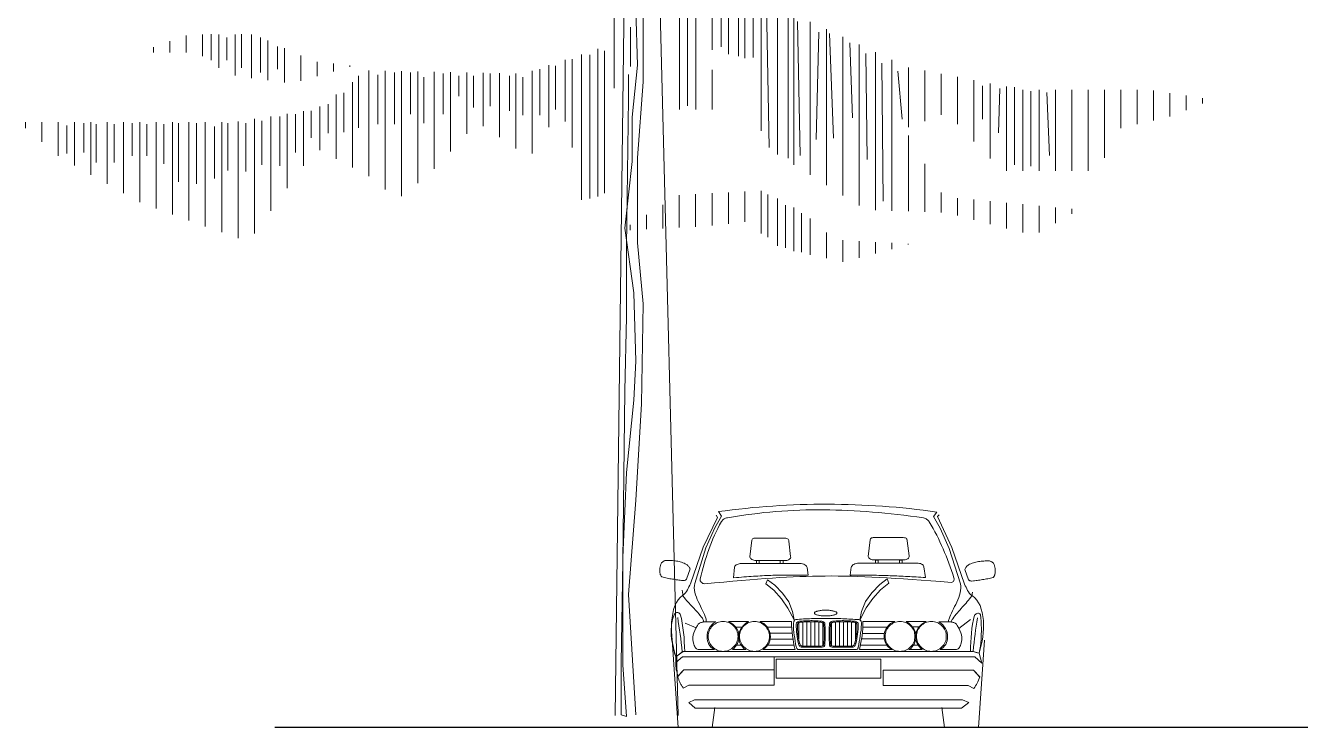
# Model space of a CAD drawing. Header units: millimetres. Extents: x -133165 to 20117, y 15722 to 63536.
# Drawn here: x -97281 to -89189, y 47435 to 51893 of the extents above; entities that cross this region are included whole.
import ezdxf

# ---------------------------------------------------------------- set-up
doc = ezdxf.new("R2010")
doc.units = ezdxf.units.MM
doc.layers.get('0').update_dxf_attribs({"lineweight": 15})
doc.layers.add('hatch', color=8, linetype='Continuous', lineweight=5)
doc.layers.add('wall', color=5, linetype='Continuous', lineweight=60)

# ---------------------------------------------------------------- blocks, each defined once
blk = doc.blocks.new('Bitkigrn-7')
at = {"color": 251, "true_color": 0x536647}
for p, q in [((0.12, 699.61), (-8.8, -0.34)), ((17.97, -0.34), (0.12, 699.61)), ((18.47, 256.33), (18.47, 327)), ((21.88, 322.49), (21.88, 257.79)), ((25.38, 256.33), (25.38, 322.13)), ((32.3, 281.49), (32.3, 317.26)), ((36.06, 313.41), (36.06, 282.76)), ((39.22, 279.76), (39.22, 312.39)), ((43.44, 307.73), (43.44, 278.79)), ((46.14, 278.03), (46.14, 307.52)), ((49.67, 304.33), (49.67, 278.22)), ((53.05, 247.31), (53.05, 303.18)), ((-9.2, 265.27), (-9.2, 297.89)), ((0, 298.52), (0.78, 275.01)), ((3.13, 267.96), (3.13, 297.73)), ((55.35, 300.35), (56.48, 240.2)), ((59.97, 237.23), (59.97, 299.94)), ((64.42, 235.66), (64.42, 296.38)), ((66.89, 232.9), (66.89, 296.7)), ((68.39, 293.54), (69.52, 236.79)), ((73.81, 228.58), (73.81, 293.46)), ((-190.21, 280.45), (-190.21, 287.67)), ((-183.3, 278.84), (-183.3, 288)), ((-179.73, 288.15), (-179.73, 277.18)), ((-176.38, 273.9), (-176.38, 288)), ((-173.06, 286.72), (-173.06, 277.18)), ((-169.46, 270.6), (-169.46, 288)), ((-166.86, 288.15), (-166.86, 273.85)), ((-162.54, 269.61), (-162.54, 288)), ((-158.77, 286.72), (-158.77, 271.94)), ((-2.28, 274.5), (-2.28, 291.07)), ((77.46, 289), (76.33, 243.6)), ((80.72, 224.25), (80.72, 290.22)), ((82, 288.44), (83.7, 244.17)), ((87.64, 219.92), (87.64, 286.98)), ((-204.05, 280.45), (-204.05, 282.64)), ((-197.13, 280.45), (-197.13, 285.16)), ((-155.63, 268.63), (-155.63, 285.51)), ((-151.62, 282.91), (-151.62, 273.37)), ((-148.71, 267.64), (-148.71, 282.31)), ((-16.12, 219.39), (-16.12, 281.93)), ((-13.28, 220.91), (-13.28, 281.06)), ((90.51, 284.46), (91.64, 252.68)), ((94.56, 215.6), (94.56, 283.74)), ((-141.79, 268.43), (-141.79, 279.12)), ((-134.88, 270.4), (-134.88, 276.5)), ((-127.96, 272.38), (-127.96, 275.73)), ((-29.95, 251.2), (-29.95, 277.31)), ((-26.89, 277.65), (-26.89, 240.2)), ((-23.04, 218), (-23.04, 279.62)), ((-19.52, 218.64), (-19.52, 279.36)), ((97.32, 279.92), (97.88, 235.09)), ((101.48, 213.72), (101.48, 280.5)), ((104.12, 275.95), (104.69, 217.5)), ((108.39, 213.44), (108.39, 277.26)), ((-121.04, 274.36), (-121.04, 274.96)), ((-117.32, 270.51), (-117.32, 248.58)), ((-112.96, 228.08), (-112.96, 272.75)), ((-109.22, 270.99), (-109.22, 250.01)), ((-106.05, 222.35), (-106.05, 272.6)), ((-102.07, 271.94), (-102.07, 250.01)), ((-99.13, 219.54), (-99.13, 272.46)), ((-95.4, 271.94), (-95.4, 254.3)), ((-92.21, 225.08), (-92.21, 272.31)), ((-89.68, 270.03), (-89.68, 250.49)), ((-85.29, 231.18), (-85.29, 272.17)), ((-81.58, 271.46), (-81.58, 254.3)), ((-78.38, 238.56), (-78.38, 272.03)), ((-74.91, 270.51), (-74.91, 261.93)), ((-71.46, 245.95), (-71.46, 271.88)), ((-68.72, 270.51), (-68.72, 257.16)), ((-64.54, 249.25), (-64.54, 271.74)), ((-61.57, 271.46), (-61.57, 257.64)), ((-57.62, 244.49), (-57.62, 271.59)), ((-53.48, 270.51), (-53.48, 255.73)), ((-50.71, 239.73), (-50.71, 271.45)), ((-47.76, 270.03), (-47.76, 253.82)), ((-43.79, 237.69), (-43.79, 272.7)), ((-40.61, 273.37), (-40.61, 253.82)), ((-36.87, 248.77), (-36.87, 275)), ((-33.94, 256.21), (-33.94, 274.8)), ((-3.13, 260.91), (-3.13, 271.09)), ((0.78, 275.01), (-1.57, 253.07)), ((32.3, 256.33), (32.3, 273.08)), ((110.93, 272.55), (112.63, 252.12)), ((115.31, 248.73), (115.31, 274.08)), ((122.23, 251.39), (122.23, 272.73)), ((129.15, 254.05), (129.15, 271.39)), ((136.06, 250.12), (136.06, 270.04)), ((-119.88, 231.75), (-119.88, 267.87)), ((0.78, 235.84), (3.13, 267.96)), ((142.98, 242.79), (142.98, 268.7)), ((146.66, 266.3), (146.66, 252.12)), ((149.9, 235.46), (149.9, 267.35)), ((154.03, 265.17), (153.47, 246.44)), ((156.82, 230.31), (156.82, 266)), ((160.27, 265.74), (160.27, 232.82)), ((163.73, 230.31), (163.73, 264.66)), ((170.65, 230.31), (170.65, 264.54)), ((177.57, 230.31), (177.57, 264.54)), ((184.49, 230.31), (184.49, 264.54)), ((191.4, 230.31), (191.4, 264.54)), ((198.32, 235.8), (198.32, 264.54)), ((205.24, 248.4), (205.24, 264.54)), ((212.15, 250.03), (212.15, 264.54)), ((-126.8, 235.41), (-126.8, 262.68)), ((-123.51, 263.36), (-123.51, 246.67)), ((-3.92, 198.23), (-3.13, 260.91)), ((167.08, 264.03), (167.08, 232.26)), ((173.88, 263.47), (175.02, 236.79)), ((219.07, 251.66), (219.07, 264.32)), ((225.99, 253.29), (225.99, 263.23)), ((232.91, 255.94), (232.91, 262.14)), ((239.82, 258.83), (239.82, 261.04)), ((-147.55, 222.92), (-147.55, 254.44)), ((-144, 254.3), (-144, 238.09)), ((-140.63, 232.48), (-140.63, 255.5)), ((-137.33, 255.73), (-137.33, 244.29)), ((-133.72, 239.08), (-133.72, 257.49)), ((-130.18, 258.59), (-130.18, 246.19)), ((-258.23, 248.4), (-258.23, 250.85)), ((-251.31, 242.54), (-251.31, 250.85)), ((-244.39, 236.68), (-244.39, 250.85)), ((-240.71, 249.53), (-240.71, 237.61)), ((-237.48, 232.51), (-237.48, 250.85)), ((-233.56, 250.49), (-233.56, 238.09)), ((-230.56, 228.63), (-230.56, 250.85)), ((-228.32, 250.01), (-228.32, 233.8)), ((-223.64, 224.75), (-223.64, 250.85)), ((-220.7, 250.01), (-220.7, 233.8)), ((-216.72, 220.87), (-216.72, 250.85)), ((-213.08, 250.49), (-213.08, 236.66)), ((-209.81, 217), (-209.81, 250.85)), ((-206.88, 250.01), (-206.88, 236.66)), ((-202.89, 214.35), (-202.89, 250.85)), ((-199.74, 250.01), (-199.74, 233.32)), ((-195.97, 211.83), (-195.97, 250.85)), ((-193.54, 250.49), (-193.54, 225.69)), ((-189.05, 209.31), (-189.05, 250.85)), ((-185.92, 250.49), (-185.92, 224.74)), ((-182.14, 206.8), (-182.14, 250.85)), ((-178.3, 249.06), (-178.3, 227.12)), ((-175.22, 204.28), (-175.22, 250.85)), ((-172.58, 250.49), (-172.58, 230.46)), ((-168.3, 201.76), (-168.3, 251.24)), ((-164.96, 250.49), (-164.96, 229.98)), ((-161.39, 203.8), (-161.39, 252.31)), ((-158.29, 251.44), (-158.29, 232.85)), ((-154.47, 213.36), (-154.47, 253.37)), ((-150.67, 253.35), (-150.67, 232.37)), ((-1.57, 253.07), (-1.57, 234.27)), ((115.31, 213.16), (115.31, 245.31)), ((-1.57, 234.27), (-4.7, 206.06)), ((0.78, 199.79), (0.78, 235.84)), ((122.23, 212.89), (122.23, 233.2)), ((46.08, 208.7), (46.08, 221.53)), ((52.99, 203.81), (52.99, 221.9)), ((11.49, 205.9), (11.49, 215.97)), ((18.41, 206.27), (18.41, 220.07)), ((25.32, 206.63), (25.32, 220.44)), ((32.24, 207.16), (32.24, 220.8)), ((39.16, 207.93), (39.16, 221.17)), ((55.91, 202.18), (55.91, 220.34)), ((59.91, 198.62), (59.91, 218.64)), ((63.29, 197.64), (63.29, 215.8)), ((129.15, 212.61), (129.15, 221.08)), ((136.06, 211.33), (136.06, 218.8)), ((142.98, 209.54), (142.98, 218.14)), ((149.9, 207.74), (149.9, 217.48)), ((156.82, 205.95), (156.82, 216.82)), ((163.73, 204.15), (163.73, 216.16)), ((4.57, 205.54), (4.57, 211.71)), ((66.83, 196.27), (66.83, 214.8)), ((70.09, 195.94), (70.09, 212.39)), ((170.65, 204.2), (170.65, 215.5)), ((177.57, 208.16), (177.57, 214.84)), ((184.49, 212.11), (184.49, 214.18)), ((-4.7, 206.06), (-0.78, 178.64)), ((-2.34, 205.17), (-2.34, 207.45)), ((73.75, 194.79), (73.75, 210.11)), ((3.13, 173.94), (0.78, 199.79)), ((80.66, 193.31), (80.66, 204.17)), ((87.58, 191.82), (87.58, 200.99)), ((94.5, 193.51), (94.5, 200.58)), ((101.42, 195.35), (101.42, 200.17)), ((108.33, 197.2), (108.33, 199.76)), ((-3.92, 168.45), (-3.92, 198.23)), ((115.25, 199.05), (115.25, 199.36)), ((-0.78, 178.64), (0, 149.65)), ((2.35, 131.63), (3.13, 173.94)), ((-4.7, 137.11), (-3.92, 168.45)), ((0, 149.65), (-0.78, 133.2)), ((-5.48, 65.03), (-4.7, 137.11)), ((-0.78, 133.2), (-3.92, 102.64)), ((0, 90.89), (2.35, 131.63)), ((-3.92, 102.64), (-4.7, 86.19)), ((-3.13, 50.93), (0, 90.89)), ((-4.7, 86.19), (-5.48, 66.6)), ((-6.26, 21.94), (-5.48, 65.03)), ((-5.48, 66.6), (-5.48, 47.79)), ((0, 0), (-3.13, 50.93)), ((-5.48, 47.79), (-5.48, 21.15)), ((-6.26, 0), (-6.26, 21.94)), ((-5.48, 21.15), (-3.92, -0.78)), ((-3.92, -0.78), (-6.26, 0))]:
    blk.add_line(p, q, dxfattribs=at)
blk = doc.blocks.new('Car-S-2')
for points in [[(-80.25, 94.43), (-80.25, 93.81), (-80.12, 93.23), (-79.84, 92.71), (-79.46, 92.23), (-78.98, 91.85), (-78.47, 91.54), (-77.95, 91.37), (-77.4, 91.3), (-71.11, 91.89), (-65.13, 92.4), (-59.43, 92.92), (-53.96, 93.37), (-48.74, 93.81), (-43.72, 94.19), (-38.91, 94.57), (-34.24, 94.88), (-29.74, 95.19), (-25.37, 95.43), (-21.11, 95.67), (-16.96, 95.84), (-12.83, 95.98), (-8.78, 96.12), (-4.76, 96.18), (-0.74, 96.22), (3.28, 96.25), (7.37, 96.22), (11.5, 96.15), (15.69, 96.05), (19.95, 95.91), (24.35, 95.77), (28.88, 95.57), (33.59, 95.32), (38.47, 95.05), (43.52, 94.74), (48.82, 94.4), (54.31, 94.02), (60.09, 93.61), (66.13, 93.16), (72.49, 92.68), (79.16, 92.16), (79.74, 92.3), (80.19, 92.54), (80.53, 92.82), (80.77, 93.16), (80.91, 93.57), (80.98, 94.02), (80.94, 94.5), (80.88, 95.02), (80.09, 97.42), (79.26, 99.76), (78.44, 102.09), (77.58, 104.43), (76.72, 106.7), (75.86, 108.97), (74.93, 111.24), (74, 113.43), (73.04, 115.67), (72.04, 117.83), (71.01, 120), (69.95, 122.16), (68.85, 124.29), (67.68, 126.42), (66.48, 128.52), (65.24, 130.62), (64.9, 131.1), (64.52, 131.51), (64.14, 131.89), (63.69, 132.2), (63.21, 132.47), (62.7, 132.71), (62.15, 132.95), (61.53, 133.16), (57.37, 133.74), (53.28, 134.29), (49.19, 134.77), (45.14, 135.26), (41.12, 135.7), (37.1, 136.11), (33.15, 136.49), (29.19, 136.84), (25.28, 137.14), (21.36, 137.42), (17.48, 137.66), (13.59, 137.87), (9.74, 138.04), (5.9, 138.14), (2.08, 138.24), (-1.73, 138.28), (-5.55, 138.28), (-9.36, 138.24), (-13.18, 138.18), (-16.96, 138.07), (-20.77, 137.9), (-24.55, 137.7), (-28.36, 137.45), (-32.14, 137.14), (-35.96, 136.84), (-39.77, 136.46), (-43.59, 136.01), (-47.4, 135.53), (-51.25, 135.01), (-55.1, 134.43), (-58.98, 133.81), (-62.86, 133.16), (-63.48, 133.12), (-64.03, 132.95), (-64.58, 132.75), (-65.03, 132.44), (-65.48, 132.09), (-65.89, 131.72), (-66.23, 131.3), (-66.58, 130.89), (-67.81, 128.69), (-68.98, 126.49), (-70.08, 124.29), (-71.11, 122.06), (-72.07, 119.83), (-73, 117.59), (-73.86, 115.36), (-74.69, 113.09), (-75.48, 110.82), (-76.23, 108.52), (-76.92, 106.22), (-77.64, 103.88), (-78.29, 101.54), (-78.95, 99.21), (-79.6, 96.84), (-80.25, 94.43)], [(-95.61, 44.92), (-91.08, 48.32), (-89.94, 48.32), (-90.05, 51.31), (-90.22, 54.33), (-90.42, 57.35), (-90.73, 60.34), (-91.08, 63.33), (-91.56, 66.25), (-92.11, 69.14), (-92.8, 71.96), (-93.31, 72.41), (-93.79, 72.75), (-94.27, 72.95), (-94.72, 73.02), (-95.17, 72.95), (-95.61, 72.75), (-96.03, 72.41), (-96.44, 71.96), (-96.95, 70.89), (-97.37, 69.79), (-97.71, 68.69), (-97.98, 67.59), (-98.19, 66.42), (-98.36, 65.19), (-98.43, 63.92), (-98.47, 62.58), (-98.64, 60.65), (-98.57, 58.59), (-98.29, 56.43), (-97.88, 54.16), (-97.37, 51.86), (-96.78, 49.52), (-96.16, 47.18), (-95.61, 44.92), (-96.37, 47.32), (-96.99, 49.86), (-97.54, 52.58), (-97.95, 55.4), (-98.22, 58.28), (-98.4, 61.2), (-98.4, 64.09), (-98.26, 66.98), (-97.98, 69.76), (-97.57, 72.41), (-96.99, 74.91), (-96.2, 77.25), (-95.27, 79.35), (-94.17, 81.17), (-92.86, 82.68), (-91.35, 83.88), (-90.32, 84.67), (-89.5, 85.53), (-88.81, 86.46), (-88.26, 87.42), (-87.78, 88.38), (-87.33, 89.38), (-86.82, 90.34), (-86.23, 91.3), (-78.26, 114.64), (-69.15, 133.43), (-70.01, 134.84)], [(-76.27, 67.08), (-76.27, 67.66), (-76.3, 68.21), (-76.37, 68.76), (-76.54, 69.35), (-76.92, 70.51), (-77.4, 71.72), (-77.95, 72.99), (-78.6, 74.33), (-79.29, 75.67), (-79.98, 77.08), (-80.66, 78.49), (-81.35, 79.93), (-82, 81.37), (-82.59, 82.85), (-83.07, 84.33), (-83.48, 85.81), (-83.76, 87.28), (-83.9, 88.73), (-83.83, 90.14), (-83.62, 91.54), (-76.54, 114.05), (-70.87, 126.87), (-66.61, 134.26), (-68.57, 137.11)], [(77.47, 67.11), (77.47, 67.66), (77.54, 68.07), (77.65, 68.52), (77.85, 69.07), (78.23, 70.24), (78.71, 71.44), (79.29, 72.71), (79.91, 74.05), (80.6, 75.39), (81.32, 76.8), (82.01, 78.21), (82.7, 79.66), (83.35, 81.1), (83.93, 82.58), (84.41, 84.05), (84.83, 85.53), (85.1, 87.01), (85.24, 88.45), (85.17, 89.86), (84.96, 91.27), (77.85, 113.78), (72.15, 126.6), (67.89, 133.98), (70.05, 136.84)], [(95.69, 47.42), (93.07, 48.35), (91.39, 48.28), (91.49, 51.27), (91.63, 54.19), (91.8, 57.15), (92.04, 60.03), (92.35, 62.89), (92.77, 65.74), (93.28, 68.56), (93.97, 71.34), (94.48, 71.82), (95, 72.2), (95.48, 72.44), (95.96, 72.58), (96.41, 72.54), (96.85, 72.41), (97.3, 72.1), (97.71, 71.65), (97.92, 69.59), (98.13, 67.56), (98.23, 65.36), (98.3, 62.82), (98.3, 61.1), (98.26, 59.35), (98.23, 57.53), (98.09, 55.67), (97.92, 53.75), (97.68, 51.72), (97.34, 49.62), (96.85, 47.42), (97.61, 49.8), (98.26, 52.27), (98.78, 54.84), (99.19, 57.49), (99.5, 60.17), (99.64, 62.82), (99.67, 65.46), (99.57, 68.07), (99.29, 70.58), (98.85, 72.99), (98.26, 75.26), (97.51, 77.39), (96.58, 79.28), (95.45, 80.96), (94.14, 82.4), (92.63, 83.57), (91.6, 84.36), (90.77, 85.22), (90.08, 86.15), (89.57, 87.11), (89.05, 88.07), (88.61, 89.07), (88.09, 90.03), (87.51, 91), (79.54, 114.33), (70.36, 133.98), (71.49, 135.12)], [(-44.93, 106.12), (-45.48, 106.15), (-46.1, 106.25), (-46.71, 106.46), (-47.3, 106.7), (-47.81, 107.04), (-48.23, 107.42), (-48.5, 107.87), (-48.6, 108.38), (-47.47, 118.9), (-47.23, 119.45), (-46.89, 119.86), (-46.51, 120.1), (-46.03, 120.24), (-45.48, 120.31), (-44.89, 120.34), (-44.24, 120.31), (-43.52, 120.31), (-27.57, 120.31), (-26.54, 120.27), (-25.72, 120.2), (-25.1, 120.07), (-24.65, 119.86), (-24.34, 119.59), (-24.14, 119.24), (-24, 118.83), (-23.9, 118.35), (-22.76, 108.66), (-22.73, 108.14), (-22.87, 107.66), (-23.17, 107.21), (-23.55, 106.84), (-24.07, 106.53), (-24.62, 106.32), (-25.24, 106.15), (-25.89, 106.12), (-44.93, 106.12)], [(30.22, 106.42), (29.67, 106.46), (29.06, 106.56), (28.44, 106.77), (27.85, 107.01), (27.34, 107.35), (26.92, 107.73), (26.65, 108.18), (26.55, 108.69), (27.68, 119.21), (27.92, 119.76), (28.26, 120.17), (28.64, 120.41), (29.12, 120.55), (29.67, 120.62), (30.26, 120.65), (30.91, 120.62), (31.63, 120.62), (47.58, 120.62), (48.61, 120.58), (49.43, 120.51), (50.05, 120.38), (50.5, 120.17), (50.81, 119.89), (51.01, 119.55), (51.15, 119.14), (51.25, 118.66), (52.39, 108.97), (52.42, 108.45), (52.29, 107.97), (51.98, 107.52), (51.6, 107.15), (51.08, 106.84), (50.53, 106.63), (49.91, 106.46), (49.26, 106.42), (30.22, 106.42)], [(-104.44, 95.6), (-103.59, 95.39), (-102.76, 95.19), (-101.9, 95.02), (-101.08, 94.84), (-100.25, 94.67), (-99.43, 94.53), (-98.6, 94.4), (-97.78, 94.26), (-96.95, 94.12), (-96.13, 93.98), (-95.3, 93.88), (-94.44, 93.74), (-93.62, 93.64), (-92.76, 93.54), (-91.94, 93.44), (-91.08, 93.33), (-90.67, 93.33), (-90.32, 93.4), (-90.01, 93.44), (-89.74, 93.54), (-89.5, 93.68), (-89.26, 93.81), (-89.02, 93.98), (-88.81, 94.19), (-86.54, 100.72), (-86.68, 101.13), (-86.85, 101.51), (-87.09, 101.85), (-87.37, 102.23), (-87.68, 102.58), (-88.02, 102.92), (-88.4, 103.23), (-88.81, 103.57), (-89.6, 103.99), (-90.39, 104.33), (-91.18, 104.64), (-91.97, 104.91), (-92.76, 105.15), (-93.55, 105.36), (-94.38, 105.56), (-95.17, 105.7), (-95.99, 105.81), (-96.82, 105.91), (-97.67, 105.98), (-98.53, 106.05), (-99.39, 106.08), (-100.32, 106.12), (-101.21, 106.12), (-102.18, 106.12), (-102.59, 106.01), (-102.97, 105.84), (-103.28, 105.7), (-103.59, 105.5), (-103.86, 105.33), (-104.13, 105.12), (-104.41, 104.88), (-104.72, 104.67), (-105.1, 103.81), (-105.37, 102.95), (-105.58, 102.09), (-105.68, 101.24), (-105.72, 100.34), (-105.72, 99.45), (-105.68, 98.52), (-105.58, 97.56), (-105.47, 97.25), (-105.37, 96.97), (-105.23, 96.7), (-105.1, 96.46), (-104.96, 96.22), (-104.82, 96.01), (-104.65, 95.81), (-104.44, 95.6)], [(-44.38, 106.12), (-44.38, 104.12), (-42.66, 104.12), (-42.66, 106.12), (-44.38, 106.12)], [(-29.29, 106.12), (-29.29, 104.12), (-27.57, 104.12), (-27.57, 106.12), (-29.29, 106.12)], [(32.9, 106.39), (32.9, 104.4), (31.15, 104.4), (31.15, 106.39), (32.9, 106.39)], [(47.99, 106.39), (47.99, 104.4), (46.24, 104.4), (46.24, 106.39), (47.99, 106.39)], [(105.75, 95.29), (104.9, 95.08), (104.07, 94.88), (103.21, 94.71), (102.39, 94.53), (101.53, 94.36), (100.7, 94.23), (99.88, 94.09), (99.05, 93.95), (98.23, 93.81), (97.4, 93.68), (96.58, 93.57), (95.72, 93.44), (94.9, 93.33), (94.04, 93.23), (93.21, 93.13), (92.35, 93.02), (91.94, 93.02), (91.6, 93.09), (91.29, 93.13), (91.01, 93.23), (90.77, 93.37), (90.53, 93.5), (90.29, 93.68), (90.08, 93.88), (87.82, 100.41), (87.95, 100.82), (88.13, 101.2), (88.37, 101.54), (88.64, 101.92), (88.95, 102.27), (89.29, 102.61), (89.67, 102.92), (90.08, 103.26), (90.87, 103.68), (91.67, 104.02), (92.46, 104.33), (93.25, 104.6), (94.04, 104.84), (94.83, 105.05), (95.65, 105.26), (96.44, 105.39), (97.27, 105.5), (98.09, 105.6), (98.95, 105.67), (99.81, 105.74), (100.67, 105.77), (101.6, 105.81), (102.49, 105.81), (103.45, 105.81), (103.86, 105.7), (104.24, 105.53), (104.55, 105.39), (104.86, 105.19), (105.14, 105.02), (105.44, 104.81), (105.75, 104.57), (106.06, 104.36), (106.44, 103.5), (106.72, 102.64), (106.92, 101.78), (107.03, 100.93), (107.06, 100.03), (107.06, 99.14), (107.03, 98.21), (106.92, 97.25), (106.82, 96.94), (106.72, 96.66), (106.58, 96.39), (106.44, 96.15), (106.3, 95.91), (106.13, 95.7), (105.96, 95.5), (105.75, 95.29)], [(-58.91, 95.05), (-58.33, 101.82), (-58.12, 102.4), (-57.78, 102.92), (-57.3, 103.3), (-56.75, 103.61), (-56.09, 103.85), (-55.41, 104.02), (-54.72, 104.09), (-54.07, 104.12), (-17.06, 104.12), (-16.13, 104.09), (-15.27, 103.92), (-14.48, 103.68), (-13.79, 103.37), (-13.21, 102.99), (-12.73, 102.54), (-12.42, 102.06), (-12.21, 101.54), (-11.66, 96.7), (-13.42, 96.73), (-15.1, 96.73), (-16.71, 96.77), (-18.33, 96.77), (-19.91, 96.8), (-21.42, 96.8), (-22.9, 96.8), (-24.38, 96.8), (-25.82, 96.8), (-27.23, 96.8), (-28.64, 96.77), (-30.01, 96.73), (-31.35, 96.73), (-32.73, 96.7), (-34.07, 96.66), (-35.41, 96.6), (-36.75, 96.56), (-38.09, 96.49), (-39.43, 96.46), (-40.8, 96.39), (-42.18, 96.32), (-43.55, 96.22), (-44.96, 96.15), (-46.37, 96.05), (-47.81, 95.94), (-49.29, 95.84), (-50.8, 95.74), (-52.35, 95.6), (-53.93, 95.46), (-55.55, 95.36), (-57.19, 95.19), (-58.91, 95.05)], [(62.77, 95.29), (61.87, 102.06), (61.67, 102.64), (61.32, 103.16), (60.84, 103.54), (60.29, 103.85), (59.64, 104.09), (58.95, 104.26), (58.26, 104.33), (57.61, 104.36), (20.6, 104.36), (19.67, 104.33), (18.82, 104.16), (18.02, 103.92), (17.34, 103.61), (16.75, 103.23), (16.27, 102.78), (15.96, 102.3), (15.76, 101.78), (15.1, 96.66), (16.96, 96.7), (18.75, 96.7), (20.5, 96.73), (22.22, 96.73), (23.9, 96.73), (25.55, 96.73), (27.17, 96.73), (28.75, 96.7), (30.29, 96.66), (31.81, 96.66), (33.32, 96.63), (34.79, 96.6), (36.24, 96.56), (37.68, 96.53), (39.09, 96.46), (40.5, 96.42), (41.87, 96.36), (43.28, 96.32), (44.66, 96.25), (46, 96.18), (47.37, 96.12), (48.75, 96.05), (50.09, 95.98), (51.46, 95.91), (52.84, 95.84), (54.21, 95.77), (55.62, 95.7), (56.99, 95.6), (58.44, 95.53), (59.84, 95.46), (61.29, 95.36), (62.77, 95.29)], [(-37.4, 93.88), (-32.8, 90.38), (-27.95, 85.29), (-23.9, 79.9), (-21.49, 73.68), (-20.43, 68.32), (-24.45, 75.84), (-28.47, 81.79), (-33.35, 87.18), (-38.5, 91.2), (-37.4, 93.88)], [(38.44, 94.4), (33.76, 90.82), (28.82, 85.6), (24.69, 80.1), (22.22, 73.78), (21.12, 68.28), (25.24, 75.98), (29.37, 82.03), (34.31, 87.52), (39.5, 91.65), (38.44, 94.4)], [(-77.95, 67.08), (-77.98, 67.73), (-78.16, 68.35), (-78.4, 68.9), (-78.78, 69.38), (-79.5, 70.34), (-80.22, 71.24), (-80.97, 72.13), (-81.73, 73.02), (-82.49, 73.88), (-83.28, 74.74), (-84.07, 75.57), (-84.86, 76.43), (-85.65, 77.25), (-86.44, 78.07), (-87.23, 78.93), (-88.02, 79.79), (-88.77, 80.69), (-89.5, 81.58), (-90.25, 82.47), (-90.94, 83.43), (-91.63, 87.28)], [(79.19, 67.11), (79.26, 67.7), (79.47, 68.21), (79.74, 68.66), (80.12, 69.11), (80.84, 70.07), (81.56, 71), (82.32, 71.92), (83.07, 72.82), (83.83, 73.71), (84.62, 74.6), (85.41, 75.5), (86.2, 76.39), (86.99, 77.28), (87.78, 78.18), (88.57, 79.07), (89.36, 79.96), (90.12, 80.86), (90.84, 81.79), (91.6, 82.71), (92.28, 83.68), (92.7, 86.01)], [(-0.53, 74.5), (0.19, 74.5), (0.91, 74.47), (1.6, 74.43), (2.25, 74.36), (2.87, 74.29), (3.45, 74.19), (4, 74.09), (4.52, 73.95), (4.97, 73.85), (5.38, 73.71), (5.76, 73.54), (6.07, 73.4), (6.31, 73.23), (6.48, 73.06), (6.58, 72.85), (6.62, 72.68), (6.58, 72.51), (6.48, 72.3), (6.31, 72.13), (6.07, 71.96), (5.76, 71.82), (5.38, 71.65), (4.97, 71.51), (4.52, 71.41), (4, 71.27), (3.45, 71.17), (2.87, 71.06), (2.25, 71), (1.6, 70.93), (0.91, 70.89), (0.19, 70.86), (-0.53, 70.86), (-1.25, 70.86), (-1.97, 70.89), (-2.66, 70.93), (-3.31, 71), (-3.93, 71.06), (-4.52, 71.17), (-5.07, 71.27), (-5.58, 71.41), (-6.03, 71.51), (-6.44, 71.65), (-6.82, 71.82), (-7.13, 71.96), (-7.37, 72.13), (-7.54, 72.3), (-7.64, 72.51), (-7.68, 72.68), (-7.64, 72.85), (-7.54, 73.06), (-7.37, 73.23), (-7.13, 73.4), (-6.82, 73.54), (-6.44, 73.71), (-6.03, 73.85), (-5.58, 73.95), (-5.07, 74.09), (-4.52, 74.19), (-3.93, 74.29), (-3.31, 74.36), (-2.66, 74.43), (-1.97, 74.47), (-1.25, 74.5), (-0.53, 74.5)], [(-91.63, 48.04), (-91.87, 50.89), (-92.14, 53.71), (-92.45, 56.46), (-92.83, 59.21), (-93.21, 61.92), (-93.62, 64.6), (-94.03, 67.29), (-94.44, 69.97)], [(-82.8, 63.37), (-89.63, 66.22)], [(-70.29, 67.08), (-70.87, 67.08), (-71.45, 67.08), (-72.04, 67.11), (-72.62, 67.11), (-73.21, 67.15), (-73.79, 67.15), (-74.34, 67.15), (-74.93, 67.15), (-75.51, 67.15), (-76.06, 67.15), (-76.61, 67.11), (-77.19, 67.08), (-77.74, 67.04), (-78.29, 66.98), (-78.81, 66.91), (-79.36, 66.8), (-79.77, 66.7), (-80.15, 66.53), (-80.53, 66.36), (-80.84, 66.15), (-81.15, 65.88), (-81.46, 65.57), (-81.7, 65.22), (-81.94, 64.85), (-82.83, 63.2), (-83.55, 61.65), (-84.14, 60.17), (-84.55, 58.76), (-84.79, 57.35), (-84.79, 55.91), (-84.62, 54.43), (-84.2, 52.89), (-83.9, 52.1), (-83.62, 51.41), (-83.34, 50.83), (-83, 50.35), (-82.59, 49.97), (-82.04, 49.69), (-81.35, 49.55), (-80.49, 49.49), (-71.15, 49.49), (-72.21, 50.1), (-73.14, 50.86), (-73.93, 51.79), (-74.58, 52.82), (-75.13, 53.92), (-75.51, 55.12), (-75.75, 56.36), (-75.82, 57.66), (-75.75, 58.97), (-75.51, 60.27), (-75.06, 61.58), (-74.48, 62.82), (-73.72, 64.02), (-72.76, 65.15), (-71.63, 66.19), (-70.29, 67.08)], [(-65.61, 67.35), (-64.65, 67.32), (-63.72, 67.15), (-62.8, 66.94), (-61.94, 66.6), (-61.11, 66.22), (-60.32, 65.74), (-59.6, 65.19), (-58.91, 64.57), (-58.29, 63.88), (-57.78, 63.16), (-57.3, 62.37), (-56.89, 61.55), (-56.58, 60.69), (-56.34, 59.79), (-56.16, 58.83), (-56.13, 57.87), (-56.16, 56.91), (-56.34, 55.94), (-56.58, 55.05), (-56.89, 54.16), (-57.3, 53.33), (-57.78, 52.54), (-58.29, 51.82), (-58.91, 51.14), (-59.6, 50.52), (-60.32, 49.97), (-61.11, 49.49), (-61.94, 49.11), (-62.8, 48.76), (-63.72, 48.56), (-64.65, 48.39), (-65.61, 48.35), (-66.58, 48.39), (-67.5, 48.56), (-68.43, 48.76), (-69.29, 49.11), (-70.11, 49.49), (-70.91, 49.97), (-71.63, 50.52), (-72.32, 51.14), (-72.93, 51.82), (-73.48, 52.54), (-73.96, 53.33), (-74.34, 54.16), (-74.69, 55.05), (-74.89, 55.94), (-75.06, 56.91), (-75.1, 57.87), (-75.06, 58.83), (-74.89, 59.79), (-74.69, 60.69), (-74.34, 61.55), (-73.96, 62.37), (-73.48, 63.16), (-72.93, 63.88), (-72.32, 64.57), (-71.63, 65.19), (-70.91, 65.74), (-70.11, 66.22), (-69.29, 66.6), (-68.43, 66.94), (-67.5, 67.15), (-66.58, 67.32), (-65.61, 67.35)], [(-49.5, 67.39), (-62.28, 67.39), (-60.63, 66.46), (-59.26, 65.46), (-58.09, 64.36), (-57.16, 63.23), (-56.44, 61.99), (-55.92, 60.76), (-55.58, 59.48), (-55.44, 58.21), (-55.48, 56.94), (-55.68, 55.67), (-56.03, 54.47), (-56.54, 53.3), (-57.16, 52.2), (-57.92, 51.2), (-58.78, 50.28), (-59.74, 49.49), (-51.18, 49.49), (-51.94, 49.86), (-52.66, 50.41), (-53.38, 51.14), (-54.03, 51.99), (-54.62, 52.99), (-55.1, 54.13), (-55.44, 55.33), (-55.68, 56.63), (-55.72, 57.97), (-55.58, 59.35), (-55.24, 60.76), (-54.65, 62.17), (-53.79, 63.54), (-52.66, 64.88), (-51.25, 66.19), (-49.5, 67.39)], [(-45.68, 67.35), (-44.72, 67.32), (-43.79, 67.15), (-42.86, 66.94), (-42.01, 66.6), (-41.18, 66.22), (-40.39, 65.74), (-39.67, 65.19), (-38.98, 64.57), (-38.36, 63.88), (-37.85, 63.16), (-37.37, 62.37), (-36.96, 61.55), (-36.65, 60.69), (-36.4, 59.79), (-36.23, 58.83), (-36.2, 57.87), (-36.23, 56.91), (-36.4, 55.94), (-36.65, 55.05), (-36.96, 54.16), (-37.37, 53.33), (-37.85, 52.54), (-38.36, 51.82), (-38.98, 51.14), (-39.67, 50.52), (-40.39, 49.97), (-41.18, 49.49), (-42.01, 49.11), (-42.86, 48.76), (-43.79, 48.56), (-44.72, 48.39), (-45.68, 48.35), (-46.64, 48.39), (-47.57, 48.56), (-48.5, 48.76), (-49.36, 49.11), (-50.19, 49.49), (-50.97, 49.97), (-51.7, 50.52), (-52.38, 51.14), (-53, 51.82), (-53.55, 52.54), (-54.03, 53.33), (-54.41, 54.16), (-54.75, 55.05), (-54.96, 55.94), (-55.13, 56.91), (-55.17, 57.87), (-55.13, 58.83), (-54.96, 59.79), (-54.75, 60.69), (-54.41, 61.55), (-54.03, 62.37), (-53.55, 63.16), (-53, 63.88), (-52.38, 64.57), (-51.7, 65.19), (-50.97, 65.74), (-50.19, 66.22), (-49.36, 66.6), (-48.5, 66.94), (-47.57, 67.15), (-46.64, 67.32), (-45.68, 67.35)], [(-40.39, 49.49), (-19.91, 49.49), (-20.43, 51.72), (-20.87, 53.92), (-21.25, 56.12), (-21.59, 58.32), (-21.83, 60.55), (-22.04, 62.78), (-22.14, 65.05), (-22.18, 67.39), (-42.35, 67.39), (-40.94, 66.77), (-39.7, 65.98), (-38.6, 65.05), (-37.68, 64.02), (-36.92, 62.89), (-36.3, 61.65), (-35.89, 60.38), (-35.65, 59.07), (-35.58, 57.73), (-35.68, 56.39), (-35.99, 55.09), (-36.47, 53.78), (-37.16, 52.58), (-38.02, 51.44), (-39.12, 50.41), (-40.39, 49.49)], [(-21.01, 65.98), (-20.91, 66.49), (-20.8, 66.91), (-20.7, 67.29), (-20.6, 67.59), (-20.43, 67.87), (-20.22, 68.11), (-19.91, 68.35), (-19.53, 68.56), (-18.3, 68.66), (-17.06, 68.76), (-15.82, 68.83), (-14.58, 68.93), (-13.31, 69), (-12.08, 69.04), (-10.84, 69.11), (-9.6, 69.14), (-8.37, 69.21), (-7.13, 69.24), (-5.89, 69.24), (-4.62, 69.28), (-3.38, 69.31), (-2.14, 69.31), (-0.91, 69.31), (0.36, 69.31), (1.6, 69.28), (2.84, 69.28), (4.11, 69.24), (5.35, 69.24), (6.62, 69.21), (7.85, 69.17), (9.09, 69.14), (10.36, 69.07), (11.63, 69.04), (12.87, 68.97), (14.14, 68.9), (15.41, 68.87), (16.65, 68.8), (17.92, 68.69), (19.19, 68.63), (20.46, 68.56), (20.98, 68.42), (21.36, 68.18), (21.67, 67.9), (21.91, 67.56), (22.05, 67.15), (22.15, 66.7), (22.22, 66.22), (22.22, 65.7), (22.08, 63.78), (21.91, 61.92), (21.67, 60.03), (21.43, 58.21), (21.15, 56.36), (20.84, 54.54), (20.5, 52.72), (20.19, 50.89), (20.09, 50.58), (19.95, 50.31), (19.81, 50.07), (19.61, 49.86), (19.4, 49.69), (19.12, 49.59), (18.82, 49.52), (18.4, 49.49), (-17.47, 49.49), (-17.78, 49.52), (-18.09, 49.62), (-18.33, 49.8), (-18.57, 50), (-18.78, 50.28), (-18.95, 50.55), (-19.12, 50.86), (-19.22, 51.17), (-19.57, 53.06), (-19.88, 54.91), (-20.19, 56.77), (-20.46, 58.59), (-20.67, 60.38), (-20.87, 62.23), (-20.98, 64.09), (-21.01, 65.98)], [(-19.22, 65.57), (-19.19, 65.88), (-19.12, 66.19), (-18.98, 66.46), (-18.78, 66.77), (-18.5, 67.01), (-18.16, 67.22), (-17.75, 67.39), (-17.26, 67.53), (-16.37, 67.59), (-15.51, 67.63), (-14.69, 67.66), (-13.86, 67.73), (-13.07, 67.77), (-12.28, 67.8), (-11.49, 67.83), (-10.67, 67.83), (-9.84, 67.87), (-9.02, 67.87), (-8.12, 67.83), (-7.23, 67.8), (-6.27, 67.77), (-5.24, 67.7), (-4.17, 67.63), (-3.04, 67.53), (-2.63, 67.42), (-2.28, 67.29), (-1.97, 67.15), (-1.7, 67.01), (-1.49, 66.77), (-1.29, 66.53), (-1.15, 66.22), (-1.01, 65.84), (-0.87, 62.58), (-0.84, 59.45), (-0.87, 56.32), (-1.01, 53.06), (-1.01, 52.65), (-1.08, 52.3), (-1.18, 51.99), (-1.35, 51.72), (-1.56, 51.51), (-1.87, 51.34), (-2.25, 51.17), (-2.73, 51.07), (-15.55, 51.07), (-16.03, 51.1), (-16.44, 51.27), (-16.82, 51.48), (-17.09, 51.79), (-17.33, 52.13), (-17.54, 52.51), (-17.71, 52.92), (-17.81, 53.33), (-18.12, 54.84), (-18.4, 56.32), (-18.64, 57.83), (-18.85, 59.35), (-19.02, 60.86), (-19.12, 62.4), (-19.19, 63.99), (-19.22, 65.57)], [(-18.47, 65.12), (-18.43, 65.39), (-18.36, 65.67), (-18.26, 65.94), (-18.05, 66.19), (-17.81, 66.42), (-17.51, 66.63), (-17.09, 66.77), (-16.65, 66.91), (-15.82, 66.94), (-15.03, 67.01), (-14.27, 67.04), (-13.52, 67.11), (-12.8, 67.15), (-12.04, 67.18), (-11.32, 67.18), (-10.56, 67.22), (-9.81, 67.22), (-9.05, 67.22), (-8.23, 67.22), (-7.4, 67.18), (-6.51, 67.15), (-5.58, 67.08), (-4.59, 67.01), (-3.55, 66.91), (-3.18, 66.8), (-2.83, 66.7), (-2.56, 66.56), (-2.32, 66.42), (-2.11, 66.22), (-1.94, 66.01), (-1.8, 65.7), (-1.7, 65.36), (-1.53, 62.34), (-1.49, 59.48), (-1.53, 56.6), (-1.7, 53.57), (-1.7, 53.2), (-1.77, 52.89), (-1.84, 52.58), (-1.97, 52.34), (-2.18, 52.13), (-2.45, 51.96), (-2.83, 51.82), (-3.28, 51.72), (-15.1, 51.72), (-15.55, 51.75), (-15.92, 51.89), (-16.23, 52.1), (-16.51, 52.37), (-16.75, 52.72), (-16.92, 53.06), (-17.09, 53.44), (-17.2, 53.82), (-17.47, 55.19), (-17.71, 56.56), (-17.95, 57.97), (-18.12, 59.38), (-18.26, 60.79), (-18.36, 62.2), (-18.43, 63.64), (-18.47, 65.12)], [(-17.61, 66.53), (-17.61, 56.01)], [(-15.07, 66.84), (-15.07, 52.06)], [(-12.49, 67.11), (-12.49, 51.75)], [(-9.94, 67.11), (-9.94, 51.75)], [(-7.37, 67.11), (-7.37, 51.75)], [(-4.79, 66.84), (-4.79, 51.75)], [(-2.25, 66.25), (-2.25, 52.3)], [(20.12, 65.57), (20.09, 65.88), (20.02, 66.19), (19.85, 66.46), (19.64, 66.77), (19.36, 67.01), (19.02, 67.22), (18.61, 67.39), (18.13, 67.53), (17.23, 67.59), (16.38, 67.63), (15.55, 67.66), (14.73, 67.73), (13.94, 67.77), (13.15, 67.8), (12.36, 67.83), (11.53, 67.83), (10.71, 67.87), (9.88, 67.87), (8.99, 67.83), (8.09, 67.8), (7.13, 67.77), (6.1, 67.7), (5.04, 67.63), (3.9, 67.53), (3.49, 67.42), (3.15, 67.29), (2.84, 67.15), (2.56, 67.01), (2.36, 66.77), (2.15, 66.53), (2.01, 66.22), (1.88, 65.84), (1.74, 62.58), (1.7, 59.45), (1.74, 56.32), (1.88, 53.06), (1.88, 52.65), (1.94, 52.3), (2.05, 51.99), (2.22, 51.72), (2.43, 51.51), (2.74, 51.34), (3.11, 51.17), (3.59, 51.07), (16.41, 51.07), (16.89, 51.1), (17.3, 51.27), (17.68, 51.48), (17.96, 51.79), (18.2, 52.13), (18.4, 52.51), (18.58, 52.92), (18.68, 53.33), (18.99, 54.84), (19.26, 56.32), (19.5, 57.83), (19.71, 59.35), (19.88, 60.86), (20.02, 62.4), (20.09, 63.99), (20.12, 65.57)], [(19.36, 65.12), (19.33, 65.39), (19.26, 65.67), (19.12, 65.94), (18.95, 66.19), (18.68, 66.42), (18.37, 66.63), (17.99, 66.77), (17.51, 66.91), (16.68, 66.94), (15.89, 67.01), (15.14, 67.04), (14.38, 67.11), (13.66, 67.15), (12.9, 67.18), (12.18, 67.18), (11.43, 67.22), (10.67, 67.22), (9.92, 67.22), (9.09, 67.22), (8.27, 67.18), (7.37, 67.15), (6.44, 67.08), (5.45, 67.01), (4.42, 66.91), (4.04, 66.8), (3.7, 66.7), (3.42, 66.56), (3.18, 66.42), (2.98, 66.22), (2.8, 66.01), (2.67, 65.7), (2.56, 65.36), (2.43, 62.34), (2.36, 59.48), (2.43, 56.6), (2.56, 53.57), (2.56, 53.2), (2.63, 52.89), (2.7, 52.58), (2.84, 52.34), (3.04, 52.13), (3.32, 51.96), (3.7, 51.82), (4.14, 51.72), (15.96, 51.72), (16.41, 51.75), (16.79, 51.89), (17.1, 52.1), (17.37, 52.37), (17.61, 52.72), (17.78, 53.06), (17.96, 53.44), (18.06, 53.82), (18.33, 55.19), (18.61, 56.56), (18.82, 57.97), (19.02, 59.38), (19.16, 60.79), (19.26, 62.2), (19.33, 63.64), (19.36, 65.12)], [(3.11, 66.25), (3.11, 52.3)], [(5.69, 66.84), (5.69, 51.75)], [(8.23, 67.11), (8.23, 51.75)], [(10.77, 67.11), (10.77, 51.75)], [(13.35, 67.11), (13.35, 51.75)], [(15.89, 66.84), (15.89, 52.06)], [(18.47, 66.53), (18.47, 56.01)], [(41.39, 49.49), (20.88, 49.49), (21.39, 51.72), (21.84, 53.92), (22.22, 56.12), (22.56, 58.32), (22.8, 60.55), (23.01, 62.78), (23.11, 65.05), (23.14, 67.39), (43.39, 67.39), (41.98, 66.77), (40.7, 65.98), (39.61, 65.05), (38.68, 64.02), (37.89, 62.89), (37.3, 61.65), (36.86, 60.38), (36.62, 59.07), (36.55, 57.73), (36.65, 56.39), (36.96, 55.09), (37.44, 53.78), (38.13, 52.58), (39.02, 51.44), (40.12, 50.41), (41.39, 49.49)], [(46.68, 67.35), (45.72, 67.32), (44.79, 67.15), (43.87, 66.94), (43.01, 66.6), (42.18, 66.22), (41.39, 65.74), (40.67, 65.19), (39.98, 64.57), (39.36, 63.88), (38.85, 63.16), (38.37, 62.37), (37.96, 61.55), (37.65, 60.69), (37.41, 59.79), (37.23, 58.83), (37.2, 57.87), (37.23, 56.91), (37.41, 55.94), (37.65, 55.05), (37.96, 54.16), (38.37, 53.33), (38.85, 52.54), (39.36, 51.82), (39.98, 51.14), (40.67, 50.52), (41.39, 49.97), (42.18, 49.49), (43.01, 49.11), (43.87, 48.76), (44.79, 48.56), (45.72, 48.39), (46.68, 48.35), (47.65, 48.39), (48.61, 48.56), (49.5, 48.76), (50.36, 49.11), (51.19, 49.49), (51.98, 49.97), (52.7, 50.52), (53.38, 51.14), (54, 51.82), (54.55, 52.54), (55.03, 53.33), (55.41, 54.16), (55.76, 55.05), (55.96, 55.94), (56.13, 56.91), (56.17, 57.87), (56.13, 58.83), (55.96, 59.79), (55.76, 60.69), (55.41, 61.55), (55.03, 62.37), (54.55, 63.16), (54, 63.88), (53.38, 64.57), (52.7, 65.19), (51.98, 65.74), (51.19, 66.22), (50.36, 66.6), (49.5, 66.94), (48.61, 67.15), (47.65, 67.32), (46.68, 67.35)], [(50.53, 67.39), (63.35, 67.39), (61.7, 66.46), (60.33, 65.46), (59.16, 64.36), (58.23, 63.23), (57.51, 61.99), (56.99, 60.76), (56.65, 59.48), (56.51, 58.21), (56.55, 56.94), (56.75, 55.67), (57.1, 54.47), (57.61, 53.3), (58.23, 52.2), (58.99, 51.2), (59.84, 50.28), (60.81, 49.49), (52.25, 49.49), (53.01, 49.86), (53.73, 50.41), (54.45, 51.14), (55.1, 51.99), (55.69, 52.99), (56.17, 54.13), (56.51, 55.33), (56.75, 56.63), (56.79, 57.97), (56.65, 59.35), (56.27, 60.76), (55.69, 62.17), (54.86, 63.54), (53.73, 64.88), (52.29, 66.19), (50.53, 67.39)], [(66.58, 67.35), (65.62, 67.32), (64.69, 67.15), (63.76, 66.94), (62.9, 66.6), (62.08, 66.22), (61.29, 65.74), (60.57, 65.19), (59.88, 64.57), (59.26, 63.88), (58.75, 63.16), (58.26, 62.37), (57.85, 61.55), (57.54, 60.69), (57.3, 59.79), (57.13, 58.83), (57.1, 57.87), (57.13, 56.91), (57.3, 55.94), (57.54, 55.05), (57.85, 54.16), (58.26, 53.33), (58.75, 52.54), (59.26, 51.82), (59.88, 51.14), (60.57, 50.52), (61.29, 49.97), (62.08, 49.49), (62.9, 49.11), (63.76, 48.76), (64.69, 48.56), (65.62, 48.39), (66.58, 48.35), (67.54, 48.39), (68.51, 48.56), (69.4, 48.76), (70.26, 49.11), (71.08, 49.49), (71.87, 49.97), (72.59, 50.52), (73.28, 51.14), (73.9, 51.82), (74.45, 52.54), (74.93, 53.33), (75.31, 54.16), (75.65, 55.05), (75.86, 55.94), (76.03, 56.91), (76.06, 57.87), (76.03, 58.83), (75.86, 59.79), (75.65, 60.69), (75.31, 61.55), (74.93, 62.37), (74.45, 63.16), (73.9, 63.88), (73.28, 64.57), (72.59, 65.19), (71.87, 65.74), (71.08, 66.22), (70.26, 66.6), (69.4, 66.94), (68.51, 67.15), (67.54, 67.32), (66.58, 67.35)], [(71.29, 67.08), (71.87, 67.08), (72.46, 67.08), (73.04, 67.11), (73.63, 67.11), (74.21, 67.15), (74.79, 67.15), (75.38, 67.15), (75.96, 67.15), (76.54, 67.15), (77.1, 67.15), (77.68, 67.11), (78.23, 67.08), (78.78, 67.04), (79.33, 66.98), (79.88, 66.91), (80.43, 66.8), (80.84, 66.7), (81.22, 66.53), (81.6, 66.36), (81.94, 66.15), (82.25, 65.88), (82.53, 65.57), (82.77, 65.22), (83.01, 64.85), (83.9, 63.2), (84.62, 61.65), (85.21, 60.17), (85.62, 58.76), (85.86, 57.35), (85.86, 55.91), (85.69, 54.43), (85.27, 52.89), (84.96, 52.1), (84.69, 51.41), (84.41, 50.83), (84.07, 50.35), (83.66, 49.97), (83.11, 49.69), (82.42, 49.55), (81.56, 49.49), (72.15, 49.49), (73.21, 50.1), (74.14, 50.86), (74.97, 51.79), (75.65, 52.82), (76.17, 53.92), (76.54, 55.12), (76.79, 56.36), (76.89, 57.66), (76.79, 58.97), (76.54, 60.27), (76.13, 61.58), (75.51, 62.82), (74.76, 64.02), (73.8, 65.15), (72.63, 66.19), (71.29, 67.08)], [(84.04, 62.82), (91.46, 68.52)], [(93.14, 48.35), (93.38, 51.17), (93.66, 53.92), (93.93, 56.6), (94.28, 59.21), (94.62, 61.79), (94.96, 64.4), (95.38, 67.01), (95.79, 69.66)], [(-57.47, 63.71), (-53.76, 63.71)], [(-37.26, 63.68), (-22.14, 63.68)], [(-35.58, 60), (-21.9, 60)], [(36.72, 59.72), (22.8, 59.72)], [(38.44, 63.68), (23.08, 63.68)], [(58.68, 63.99), (54.69, 63.99)], [(-97.95, 55.4), (-94.13, 0), (-72.55, 0), (-70.83, 12.65)], [(-57.19, 52.3), (-54.38, 52.3)], [(-37.3, 52.27), (-20.49, 52.27)], [(-35.55, 56.01), (-21.59, 56.01)], [(38.16, 52.27), (21.46, 52.27)], [(36.58, 56.29), (22.25, 56.29)], [(58.09, 52.3), (55.24, 52.3)], [(100.29, 55.4), (96.47, 0), (74.89, 0), (73.17, 12.65)], [(-95.61, 41.2), (-95.65, 40.04), (-95.61, 38.94), (-95.48, 37.8), (-95.3, 36.74), (-95.06, 35.64), (-94.86, 34.57), (-94.65, 33.47), (-94.48, 32.37), (-90.49, 36.67), (-33.28, 36.67), (-33.28, 44.88), (-91.35, 44.88), (-95.61, 41.2)], [(-95.61, 44.92), (-95.61, 41.2), (-91.35, 44.92), (94.24, 44.92), (98.54, 40.9), (96.82, 47.18), (93.11, 48.28), (-91.04, 48.28), (-95.61, 44.92)], [(-31.84, 43.47), (34.49, 43.47), (34.49, 31.24), (-31.84, 31.24), (-31.84, 43.47)], [(-94.44, 32.37), (-94.27, 31.93), (-94.14, 31.45), (-93.96, 31), (-93.79, 30.55), (-93.65, 30.1), (-93.45, 29.62), (-93.28, 29.18), (-93.07, 28.7), (-92.83, 28.25), (-92.59, 27.77), (-92.35, 27.32), (-92.07, 26.88), (-91.8, 26.43), (-91.52, 25.98), (-91.21, 25.54), (-90.87, 25.09), (-87.37, 26.98), (-33.28, 26.98), (-33.28, 36.63), (-90.49, 36.63), (-94.44, 32.37)], [(97.23, 32.1), (96.85, 31.07), (96.44, 30.07), (96.03, 29.11), (95.62, 28.21), (95.14, 27.29), (94.62, 26.43), (94.07, 25.57), (93.49, 24.71), (89.98, 26.74), (35.89, 26.74), (35.89, 36.36), (93.21, 36.36), (97.23, 32.1)], [(93.21, 36.36), (97.16, 32.1), (97.16, 32.1), (97.16, 32.17), (93.21, 36.36)], [(-87.37, 15.88), (-83.38, 12.2), (85.72, 12.2), (90.26, 15.88), (86.27, 17.56), (-83.69, 17.56), (-87.37, 15.88)]]:
    blk.add_lwpolyline(points)
blk.add_arc((-0.23, -355.78), 497.61, 81.87998, 97.89308)

msp = doc.modelspace()

# ---------------------------------------------------------------- linework, layer by layer
at = {"layer": 'wall', "color": 5, "lineweight": -2, "ltscale": 100}
msp.add_line((-88292.4, 47434.6), (-95699.1, 47434.6), dxfattribs=at)

# ---------------------------------------------------------------- block references
at = {"ltscale": 10, "xscale": 10, "yscale": 10, "zscale": 10}
msp.add_blockref('Car-S-2', (-92197.6, 47434.6), dxfattribs=at)
at = {"layer": 'hatch', "ltscale": 100, "xscale": 15, "yscale": 15, "zscale": 15}
msp.add_blockref('Bitkigrn-7', (-93407.7, 47515.5), dxfattribs=at)

doc.saveas('drawing.dxf')
